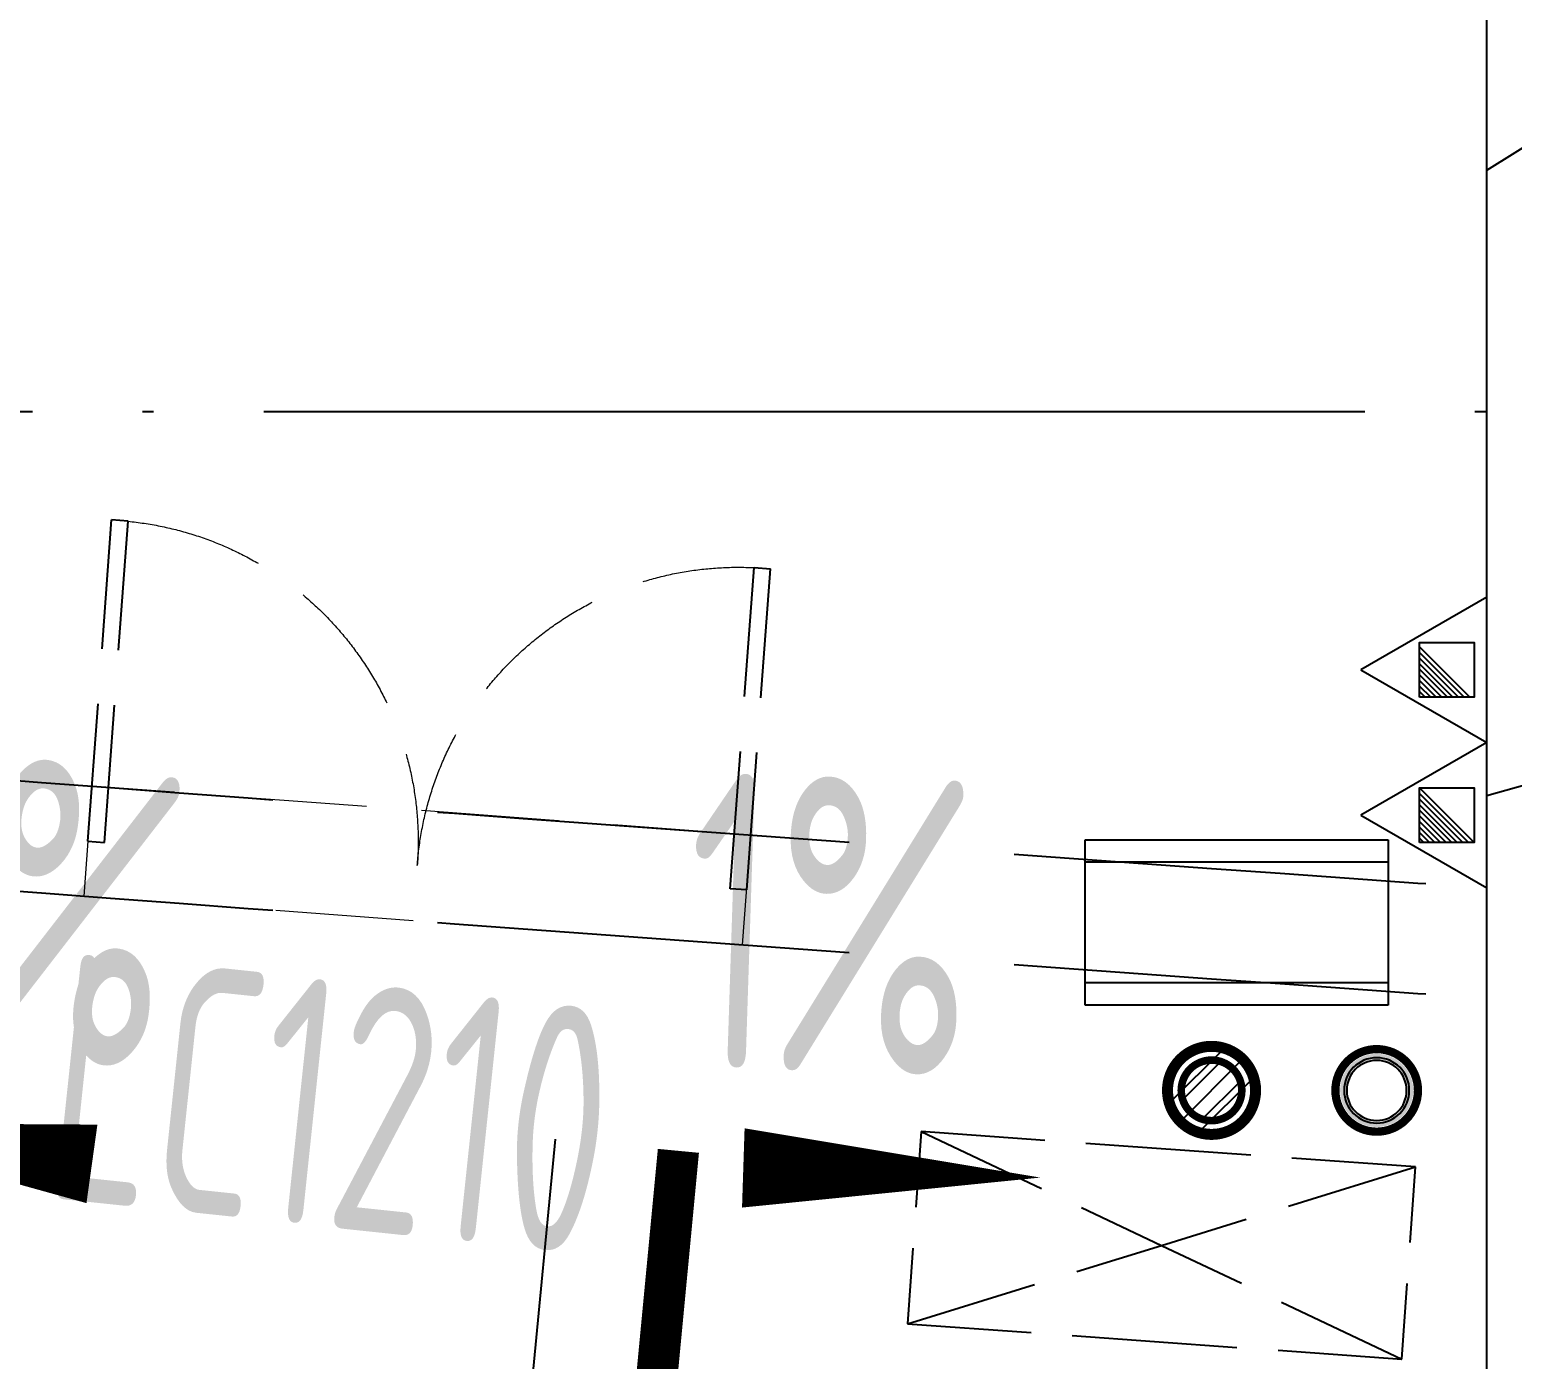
# Model space of a CAD drawing. Header units: inches. Extents: x 0 to 1813292486, y 0 to 3473589894.
# Drawn here: x 600558539 to 600561232, y 3473202296 to 3473204712 of the extents above; entities that cross this region are included whole.
import ezdxf
from ezdxf.enums import TextEntityAlignment as Align

# ---------------------------------------------------------------- set-up
doc = ezdxf.new("R2010")
doc.units = ezdxf.units.IN
doc.header["$LTSCALE"] = 1000
doc.header["$MEASUREMENT"] = 0
doc.linetypes.add('AX-MALL-GIRD-200$0$DOTE', pattern=[2.4200000000000004, 2, -0.2, 0.02, -0.2])
doc.linetypes.add('AX-MALL-WALL-P02-QT$0$DASH', pattern=[0.35, 0.25, -0.1])
for name, color, linetype in [('A-Anno-Note', 241, 'Continuous'), ('AX-MALL-DIM-P02$0$A-Anno-Dims', 3, 'Continuous'), ('AX-MALL-DIM-P02$0$A-Anno-Note', 241, 'Continuous'), ('AX-MALL-DIM-P02$0$A-Detl-Thin', 131, 'Continuous'), ('AX-MALL-DIM-SY-P02$0$DIM_IDEN', 3, 'Continuous'), ('AX-MALL-GIRD-200$0$A-Grid', 222, 'AX-MALL-GIRD-200$0$DOTE'), ('AX-MALL-P02-200$0$A-Anno-Note', 241, 'Continuous'), ('AX-MALL-WALL-P02$0$A-Anno-Note', 241, 'Continuous'), ('AX-MALL-WALL-P02-QT$0$A-Detl-Patt', 8, 'Continuous'), ('AX-MALL-WALL-P02-QT$0$A-Detl-Thin', 131, 'Continuous'), ('AX-MALL-WALL-P02-QT$0$A-Fixt', 81, 'Continuous'), ('AX-MALL-WALL-P02-QT$0$A-Wall', 2, 'Continuous'), ('AX-MALL-WALL-P02-QT$0$A-Wall-Patt', 13, 'Continuous'), ('AX-MALL-WALL-P02-QT$0$A-Wind', 4, 'Continuous'), ('AX-MALL-WORD-P02$0$A-Wind-Iden', 11, 'Continuous'), ('AX-MALL-ZTKD-P02$0$A-Anno-Note', 241, 'Continuous'), ('PX-MALL-P02-LG$0$P-Airr-Pipe', 140, 'Continuous'), ('PX-MALL-P02-LG$0$P-Drain-Fldr', 4, 'Continuous'), ('PX-MALL-P02-LG$0$P-Drain-Fldr-ARCH', 161, 'Continuous'), ('PX-MALL-P02-LG$0$P-Drain-Fldr-W100', 4, 'Continuous'), ('PX-MALL-P02-LG$0$P-Drain-Fldr-W50', 4, 'Continuous'), ('PX-MALL-P02-LG$0$P-Exsh', 31, 'Continuous'), ('PX-MALL-P02-LG$0$P-Pipe-Risr', 7, 'Continuous'), ('PX-MALL-P02-LG$0$P-Pipe-Risr-Arch', 6, 'Continuous'), ('PX-MALL-P02-LG$0$P-Pipe-Risr-W100', 6, 'Continuous'), ('PX-MALL-P02-LG$0$P-Pipe-Risr-W50', 6, 'Continuous')]:
    doc.layers.add(name, color=color, linetype=linetype)
doc.layers.add('AX-MALL-WALL-P02-QT$0$M-AUX-TO-ARCH', color=1, linetype='Continuous', plot=False)
doc.styles.add('AX-MALL-DIM-P02$0$_TCH_DIM', font='gbenor.shx')
doc.styles.add('AX-MALL-WORD-P02$0$_TCH_WINDOW', font='gbenor.shx', dxfattribs={"bigfont": 'gbcbig.shx'})
doc.styles.add('PX-MALL-P02-LG$0$jzfz', font='gbenor.shx', dxfattribs={"bigfont": 'gbcbig.shx'})

# ---------------------------------------------------------------- blocks, each defined once
blk = doc.blocks.new('AX-MALL-WORD-P02')
at = {"layer": 'AX-MALL-WORD-P02$0$A-Wind-Iden', "style": 'AX-MALL-WORD-P02$0$_TCH_WINDOW', "width": 0.7}
blk.add_text('LC1210', height=446.25, rotation=333.5501812666943, dxfattribs=at).set_placement((600359846.4966981, 3473070444.927895))
blk = doc.blocks.new('AX-MALL-GIRD-200')
at = {"layer": 'AX-MALL-GIRD-200$0$A-Grid'}
blk.add_line((600215588.64225, 3473125707.549852), (600573484.6463486, 3472992380.78657), dxfattribs=at)
blk = doc.blocks.new('AX-MALL-WALL-P02-QT$0$tj')
at = {"layer": 'AX-MALL-WALL-P02-QT$0$A-Detl-Patt'}
h = blk.add_hatch(dxfattribs=at)
h.set_pattern_fill('STEEL', color=256, scale=100.0000000000001, angle=50.43183869082386)
h.set_pattern_definition([(75.00000000004839, (-14278.19445574284, 156289.8254051208), (-153.3407249234246, 41.08752340989569), []), (75.00000000004839, (-14317.88195610046, 156358.5661673546), (-153.3407249234246, 41.08752340989569), [])])
edge = h.paths.add_edge_path()
edge.add_line((88101.273016572, 47666.64152574539), (87883.93542659283, 47459.84604215622))
edge.add_line((87883.93542659283, 47459.84604215622), (91571.54751467705, 43584.64122533798))
edge.add_arc((262949.389629302, 558937.705083496), 543101.4133620498, 251.6057364187558, 260.0288666978238)
edge.add_arc((172180.8466627672, -2862.146247219684), 27099.9982179492, 64.7128659603706, 96.9316049602786, ccw=False)
edge.add_arc((262948.9730309481, 558936.3205539446), 543099.9677998082, 261.6155114784545, 271.7251478115656)
edge.add_line((279298.9759148359, 16082.51663446426), (279298.9759315252, 16382.65274763107))
edge.add_arc((262948.9742454757, 558936.3204835369), 542799.9676941936, 261.62020364125146, 271.7261014454634, ccw=False)
edge.add_arc((172180.8456921196, -2862.14609140989), 27400.00151046549, 64.80631838577902, 96.83815911678944)
edge.add_arc((262949.394896181, 558937.7037490648), 542801.4137571028, 251.6136389015772, 260.02417327084333, ccw=False)
edge.add_line((91737.26096642017, 43845.69257831573), (88101.273016572, 47666.64152574539))
blk.add_lwpolyline([(88103.03003954887, 47737.33037519455), (87813.24658572674, 47461.60306501389), (91543.92713344097, 43541.13421487808, 0.03677856867194786), (168908.9495433569, 23989.2463850975, -0.1416543586965341), (183742.0972260237, 21592.70785188675, 0.04416604653312874), (279348.9759123325, 16034.00206041336), (279348.9759345055, 16434.18465709686, -0.04414427716130016), (183859.0483468771, 21979.79425859451, 0.1405450684183163), (168919.8474783897, 24393.46752309799, -0.03670519880877311), (91764.87840116024, 43889.20268630981), (88103.03007543087, 47737.33033752441)], format="xyb", dxfattribs=at)
blk.add_lwpolyline([(88101.273016572, 47666.64152574539), (87883.93542659283, 47459.84604215622), (91571.54751467705, 43584.64122533798, 0.0367693963449814), (168910.2986617088, 24039.77597379684, -0.1415142461245126), (183756.7420067787, 21641.08926153183, 0.04414024362697595), (279298.9759148359, 16082.51663446426), (279298.9759315252, 16382.65274763107, -0.04412389944666065), (183844.4648458958, 21931.40288829803, 0.1406825130026793), (168918.4574091434, 24342.94360637665, -0.03671436212623864), (91737.26096642017, 43845.69257831573)], format="xyb", close=True, dxfattribs=at)
blk = doc.blocks.new('AX-MALL-WALL-P02-QT$0$1')
at = {"layer": 'AX-MALL-WALL-P02-QT$0$A-Detl-Patt', "linetype": 'AX-MALL-WALL-P02-QT$0$DASH', "extrusion": (0, 0, -1)}
for p, q in [((108521.714856267, -109072.1955194473), (108772.1514668465, -108543.5117721558)), ((108548.8268431425, -109085.0384221077), (108799.2634540796, -108556.3546748161)), ((108799.2634540796, -108556.3546748161), (108772.1514668465, -108543.5117721558)), ((109579.0823497772, -109573.0687398911), (109829.5189602375, -109044.3849935532)), ((109829.5189602375, -109044.3849935532), (109856.6309474707, -109057.2278962135)), ((108521.714856267, -109072.1955194473), (108548.8268431425, -109085.0384221077)), ((109606.1943365335, -109585.9116430283), (109856.6309474707, -109057.2278962135)), ((109606.1943365335, -109585.9116430283), (109579.0823497772, -109573.0687398911))]:
    blk.add_line(p, q, dxfattribs=at)
at = {"layer": 'AX-MALL-WALL-P02-QT$0$A-Detl-Patt', "linetype": 'AX-MALL-WALL-P02-QT$0$DASH', "lineweight": 13, "extrusion": (0, 0, -1)}
blk.add_lwpolyline([(-108799.1811138391, -108556.5284986496, 0.4067224467930122), (-109063.9545964003, -109329.0535812378, 0.4067224466732205), (-109829.4366202354, -109044.5588169098)], format="xyb", dxfattribs=at)
at = {"layer": 'AX-MALL-WALL-P02-QT$0$A-Detl-Patt', "linetype": 'AX-MALL-WALL-P02-QT$0$DASH', "lineweight": 13}
blk.add_lwpolyline([(108478.905179143, -109162.5688095093), (109563.3846606016, -109676.2849311829), (109649.0040137768, -109495.538351059), (108564.524532795, -108981.8222289085)], close=True, dxfattribs=at)
blk = doc.blocks.new('AX-MALL-WALL-P02-QT$0$JB-AC(i)-Li')
for p, q in [((-275, 0), (275, 0)), ((-275, 0), (275, 0)), ((-275, -300), (-275, 0)), ((275, 0), (275, -300)), ((-275, -40), (275, -40)), ((275, -260), (-275, -260)), ((275, -300), (-275, -300))]:
    blk.add_line(p, q)
blk = doc.blocks.new('AX-MALL-WALL-P02-QT$0$JB-AC(O)-Hide')
for p, q in [((-225, 174.9999999999709), (-450, 174.9999999999709)), ((-450, 174.9999999999709), (-450, 37.4999999999709)), ((-450, 174.9999999999709), (-225, 87.4999999999709)), ((150, 174.9999999999709), (-150, 174.9999999999709)), ((450, 174.9999999999709), (225.0000000000582, 174.9999999999709)), ((225.0000000000582, 87.5), (450, 174.9999999999709)), ((450, 37.4999999999709), (450, 174.9999999999709)), ((-150, 58.33333333331393), (0, -2.91038304567337e-11)), ((0, -2.91038304567337e-11), (150, 58.33333333331393)), ((-150, -58.33333333337214), (0, 0)), ((0, 0), (150, -58.33333333337214)), ((-450, -37.5000000000291), (-450, -175.0000000000291)), ((450, -175.0000000000291), (450, -37.5000000000291)), ((-450, -175.0000000000291), (-225, -87.5000000000291)), ((225.0000000000582, -87.50000000005821), (450, -175.0000000000291)), ((-450, -175.0000000000291), (-225, -175.0000000000291)), ((-150, -175.0000000000291), (150, -175.0000000000291)), ((225.0000000000582, -175.0000000000291), (450, -175.0000000000291))]:
    blk.add_line(p, q)
blk = doc.blocks.new('AX-MALL-WALL-P02-QT')
at = {"layer": 'AX-MALL-WALL-P02-QT$0$A-Wall-Patt'}
h = blk.add_hatch(dxfattribs=at)
h.set_pattern_fill('普通砖', color=256, scale=200, style=0)
h.set_pattern_definition([(45, (0, 359.0227), (-353.55353201463, 353.55353201463), [])])
h.paths.add_polyline_path([(600362207.8316381, 3473068980.141268), (600362337.3465585, 3473069031.115572), (600365996.5006276, 3473078853.574225), (600365926.0646685, 3473078950.956051), (600365809.0829984, 3473078923.392792), (600362154.8300714, 3473069114.090531)])
at = {"layer": 'AX-MALL-WALL-P02-QT$0$A-Detl-Thin', "linetype": 'AX-MALL-WALL-P02-QT$0$DASH', "ltscale": 3}
for points in [[(600358860.1259705, 3473071728.214139, 0.001861141603663337), (600362504.7875786, 3473070053.499648, 0.001861141603663337)], [(600358790.0953872, 3473071540.227453, 0.001860447180042621), (600362434.7956764, 3473069865.616821)]]:
    blk.add_lwpolyline(points, format="xyb", dxfattribs=at)
at = {"layer": 'AX-MALL-WALL-P02-QT$0$A-Wall'}
blk.add_line((600362154.8300714, 3473069114.090531), (600365809.0829984, 3473078923.392792), dxfattribs=at)
at = {"layer": 'AX-MALL-WALL-P02-QT$0$A-Detl-Thin', "rotation": 339.5681613091762}
blk.add_blockref('AX-MALL-WALL-P02-QT$0$tj', (600144118.6961328, 3473128496.287411), dxfattribs=at)
at = {"layer": 'AX-MALL-WALL-P02-QT$0$A-Fixt'}
for name, p, rotation in [('AX-MALL-WALL-P02-QT$0$JB-AC(i)-Li', (600362109.343763, 3473070293.904191), 339.5681613375581), ('AX-MALL-WALL-P02-QT$0$JB-AC(O)-Hide', (600361724.2623653, 3473069651.336191), 335.4731844298868)]:
    blk.add_blockref(name, p, dxfattribs=dict(at, rotation=rotation))
at = {"layer": 'AX-MALL-WALL-P02-QT$0$A-Wind'}
blk.add_blockref('AX-MALL-GIRD-200', (0, 0), dxfattribs=at)
at = {"layer": 'AX-MALL-WALL-P02-QT$0$M-AUX-TO-ARCH', "rotation": 0.6799243844507568}
blk.add_blockref('AX-MALL-WALL-P02-QT$0$1', (600250344.7774483, 3473178796.922557), dxfattribs=at)
blk = doc.blocks.new('AX-MALL-WALL-P02')
at = {"layer": 'AX-MALL-WALL-P02$0$A-Anno-Note'}
blk.add_blockref('AX-MALL-WORD-P02', (0, 0), dxfattribs=at)
blk.add_blockref('AX-MALL-WALL-P02-QT', (0, 0), dxfattribs=at)
blk = doc.blocks.new('PX-MALL-P02-LG$0$P-Risr')
at = {"layer": 'PX-MALL-P02-LG$0$P-Pipe-Risr-W50'}
h = blk.add_hatch(color=0, dxfattribs=at)
edge = h.paths.add_edge_path()
edge.add_ellipse((0, 0), major_axis=(47.05795628796547, 47.05795628796547), ratio=0.9999999999999695, start_angle=225.0000000000009, end_angle=405.0000000000009, ccw=False)
edge.add_ellipse((0, 0), major_axis=(47.05795628796764, 47.05795628796764), ratio=0.9999999999998785, start_angle=133.9675974886221, end_angle=225.0000000000035, ccw=False)
edge.add_line((-66.53919663240958, 1.199087783927098), (-54.4367953546693, 1.199087783927098))
edge.add_ellipse((0, 0), major_axis=(-38.50196423560672, 38.50196423560672), ratio=0.9999999999999859, start_angle=43.73814098242129, end_angle=134.9999999999996)
edge.add_ellipse((0, 0), major_axis=(38.50196423561096, 38.50196423561096), ratio=0.9999999999998216, start_angle=225.0000000000051, end_angle=405.0000000000051)
edge.add_ellipse((0, 0), major_axis=(38.50196423560679, 38.50196423560679), ratio=0.9999999999999831, start_angle=45.00000000000048, end_angle=133.7381409824204)
edge.add_line((-54.43679535467527, 1.199087783927098), (-66.53919663241555, 1.199087783927098))
edge.add_ellipse((0, 0), major_axis=(-47.05795628796762, 47.05795628796762), ratio=0.9999999999998742, start_angle=-45.00000000000358, end_angle=43.967597488629224, ccw=False)
at = {"layer": 'PX-MALL-P02-LG$0$P-Pipe-Risr-Arch', "ltscale": 0.7}
blk.add_circle((0, 0), 59.29000000000001, dxfattribs=at)
at = {"layer": 'PX-MALL-P02-LG$0$P-Pipe-Risr-W100', "color": 0, "const_width": 15}
blk.add_lwpolyline([(-75, 0, 1), (75, 0, 1)], format="xyb", close=True, dxfattribs=at)
at = {"layer": 'PX-MALL-P02-LG$0$P-Pipe-Risr-W50'}
blk.add_circle((0, 0), 54.45000000000001, dxfattribs=at)
at = {"layer": 'PX-MALL-P02-LG$0$P-Pipe-Risr', "style": 'PX-MALL-P02-LG$0$jzfz', "width": 0.6, "flags": 1}
for tag, p in [('SYS-MARK', (0.3310501334344735, -45.65933377496549)), ('RANGE', (0.3337570973526454, -45.67887874227017))]:
    blk.add_attdef(tag, text='', height=0.015625, dxfattribs=at).set_placement(p, align=Align.MIDDLE)
blk = doc.blocks.new('PX-MALL-P02-LG$0$A$C5A9C1854')
at = {"layer": 'PX-MALL-P02-LG$0$P-Drain-Fldr-W50', "ltscale": 0.7}
for p, q in [((38.89087296527578, -38.89087296521757), (-38.89087296527578, 38.89087296521757)), ((52.36634142632829, -16.81565596791916), (-16.81565596786095, 52.36634142627008)), ((16.81565596797736, -52.36634142627008), (-52.36634142621187, 16.81565596791916))]:
    blk.add_line(p, q, dxfattribs=at)
at = {"layer": 'PX-MALL-P02-LG$0$P-Drain-Fldr-W50', "ltscale": 0.7, "const_width": 13.75}
blk.add_lwpolyline([(-54.99999999994179, 0, 1), (55.00000000005821, 0, 1)], format="xyb", close=True, dxfattribs=at)
blk = doc.blocks.new('PX-MALL-P02-LG$0$A$C7D2520B3')
at = {"layer": 'PX-MALL-P02-LG$0$P-Drain-Fldr', "ltscale": 0.7}
for p, q in [((58.33630944791366, -58.33630944788456), (-58.33630944791366, 58.33630944788456)), ((78.54951213949244, -25.22348395187873), (-25.22348395179142, 78.54951213940512)), ((25.22348395196605, -78.54951213940512), (-78.54951213931781, 25.22348395187873))]:
    blk.add_line(p, q, dxfattribs=at)
at = {"layer": 'PX-MALL-P02-LG$0$P-Drain-Fldr', "ltscale": 0.7, "const_width": 20}
blk.add_lwpolyline([(5.820766091346741e-11, -80, 1), (5.820766091346741e-11, 80, 1)], format="xyb", close=True, dxfattribs=at)
blk = doc.blocks.new('PX-MALL-P02-LG$0$A$C2257314B')
at = {"layer": 'PX-MALL-P02-LG$0$P-Drain-Fldr-ARCH', "ltscale": 0.7}
for p, q in [((38.89087296527578, -38.89087296521757), (-38.89087296527578, 38.89087296521757)), ((52.36634142632829, -16.81565596791916), (-16.81565596786095, 52.36634142627008)), ((16.81565596797736, -52.36634142627008), (-52.36634142621187, 16.81565596791916))]:
    blk.add_line(p, q, dxfattribs=at)
for start, end in [(0, 180), (180, 0)]:
    blk.add_arc((5.820766091346741e-11, -1.77635683940025e-15), 55, start, end, dxfattribs=at)
blk = doc.blocks.new('PX-MALL-P02-LG$0$P-Drain-Fldr')
blk.add_blockref('PX-MALL-P02-LG$0$A$C2257314B', (0, 0))
at = {"layer": 'PX-MALL-P02-LG$0$P-Drain-Fldr-W100'}
blk.add_blockref('PX-MALL-P02-LG$0$A$C7D2520B3', (0, 0), dxfattribs=at)
at = {"layer": 'PX-MALL-P02-LG$0$P-Drain-Fldr-W50'}
blk.add_blockref('PX-MALL-P02-LG$0$A$C5A9C1854', (0, 0), dxfattribs=at)
blk = doc.blocks.new('PX-MALL-P02-LG$0$MHQ')
at = {"layer": 'PX-MALL-P02-LG$0$P-Exsh', "ltscale": 0.7}
h = blk.add_hatch(dxfattribs=at)
h.set_pattern_fill('ANSI31', color=256, scale=25, style=0)
h.set_pattern_definition([(45, (-160019.2306599375, -42228.3236173685), (-28.0633003783411, 28.0633003783411), [])])
h.paths.add_polyline_path([(-75.0000000015425, 185.1731819980414), (75, 185.1731819980414), (75, 35.17318199802685), (-75.0000000015425, 35.17318199802685)])
for points in [[(0, 346.4101615137042), (-200, -1.455191522836685e-11), (200, -1.455191522836685e-11)], [(0, 346.4101615137042), (-200, -1.455191522836685e-11), (200, -1.455191522836685e-11)], [(0, 346.4101615137042), (-200, -1.455191522836685e-11), (200, -1.455191522836685e-11)], [(-75.0000000015425, 185.1731819980414), (75, 185.1731819980414), (75, 35.17318199802685), (-75.0000000015425, 35.17318199802685)]]:
    blk.add_lwpolyline(points, close=True, dxfattribs=at)
blk = doc.blocks.new('PX-MALL-P02-LG$0$A$C301F1425')
at = {"layer": 'PX-MALL-P02-LG$0$P-Exsh', "ltscale": 0.7}
for p in [(-200, 1.455191522836685e-11), (200, 1.455191522836685e-11)]:
    blk.add_blockref('PX-MALL-P02-LG$0$MHQ', p, dxfattribs=at)
blk = doc.blocks.new('PX-MALL-P02-LG')
at = {"xscale": 0.6600000001490108, "yscale": 0.6600000001490108, "zscale": 0.6600000001490108, "rotation": 69.5681608738742}
blk.add_blockref('PX-MALL-P02-LG$0$A$C301F1425', (600362596.9480487, 3473070300.890935), dxfattribs=at)
at = {"layer": 'PX-MALL-P02-LG$0$P-Airr-Pipe', "xscale": -1, "rotation": 69.56816130750386}
blk.add_blockref('PX-MALL-P02-LG$0$P-Risr', (600362188.8918545, 3473069778.605545), dxfattribs=at)
at = {"layer": 'PX-MALL-P02-LG$0$P-Drain-Fldr', "xscale": -0.9999999999999991, "rotation": 339.5681613075038}
blk.add_blockref('PX-MALL-P02-LG$0$P-Drain-Fldr', (600361907.7856398, 3473069883.375606), dxfattribs=at)
blk = doc.blocks.new('AX-MALL-ZTKD-P02')
at = {"layer": 'AX-MALL-ZTKD-P02$0$A-Anno-Note'}
blk.add_blockref('AX-MALL-GIRD-200', (0, 0), dxfattribs=at)
blk = doc.blocks.new('AX-MALL-DIM-SY-P02')
at = {"layer": 'AX-MALL-DIM-SY-P02$0$DIM_IDEN'}
blk.add_line((600360759.5112364, 3473070216.700138), (600357841.6297078, 3473064201.356604), dxfattribs=at)
at = {"layer": 'AX-MALL-DIM-SY-P02$0$DIM_IDEN', "const_width": 75}
blk.add_lwpolyline([(600360961.9515543, 3473070118.501779), (600360634.623691, 3473069443.700719)], dxfattribs=at)
blk = doc.blocks.new('AX-MALL-DIM-P02')
at = {"layer": 'AX-MALL-DIM-P02$0$A-Anno-Dims'}
for points in [[(600360208.461798, 3473070331.641841, 0, 0, 0), (600359480.2735829, 3473070724.77568, 0, 144, 0), (600359955.4464482, 3473070468.239624, 0, 0, 0)], [(600360908.635141, 3473070110.895304, 0, 0, 0), (600361561.252441, 3473069843.451636, 0, 144, 0), (600361061.581638, 3473070048.217572, 0, 0, 0)]]:
    blk.add_lwpolyline(points, format="xyseb", dxfattribs=at)
blk.add_blockref('AX-MALL-DIM-SY-P02', (0, 0), dxfattribs=at)
at = {"layer": 'AX-MALL-DIM-P02$0$A-Detl-Thin'}
blk.add_blockref('AX-MALL-ZTKD-P02', (-2.384185791015625e-06, 9.5367431640625e-07), dxfattribs=at)
at = {"layer": 'AX-MALL-DIM-P02$0$A-Anno-Note', "style": 'AX-MALL-DIM-P02$0$_TCH_DIM', "width": 0.7}
for rotation, p in [(331.6363024581273, (600359662.9444699, 3473070830.917118)), (337.7160990482979, (600361022.4801259, 3473070258.964041))]:
    blk.add_text('1%', height=535.5, rotation=rotation, dxfattribs=at).set_placement(p)
blk = doc.blocks.new('AX-MALL-P02-200')
at = {"layer": 'AX-MALL-P02-200$0$A-Anno-Note'}
blk.add_blockref('AX-MALL-WALL-P02', (0, 0), dxfattribs=at)
for name in ['AX-MALL-DIM-P02', 'PX-MALL-P02-LG']:
    blk.add_blockref(name, (0, 0), dxfattribs=at)

msp = doc.modelspace()

# ---------------------------------------------------------------- block references
at = {"layer": 'A-Anno-Note', "rotation": 20.43183869077545}
msp.add_blockref('AX-MALL-P02-200', (1250392458.527329, 9048125.682563305), dxfattribs=at)

doc.saveas('drawing.dxf')
